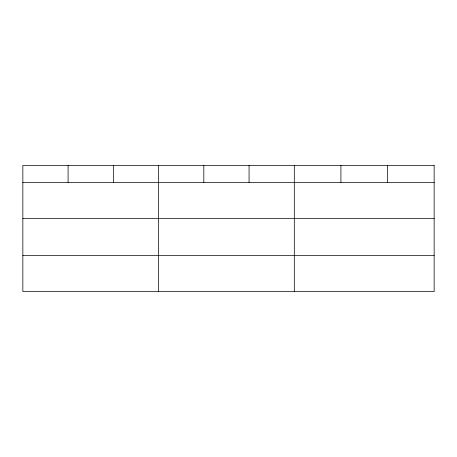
<?xml version="1.0" encoding="UTF-8"?>
<svg xmlns="http://www.w3.org/2000/svg" width="457" height="457" viewBox="0 0 457 457"><rect width="100%" height="100%" fill="white"/><g stroke="black" fill="none" stroke-linecap="round" stroke-linejoin="round"><path stroke-width="0.69" d="M22.85 182.377L434.15 182.377M22.85 218.406L434.15 218.406M22.85 255.52L434.15 255.52M387.536 165.451L387.536 182.377M340.922 165.451L340.922 182.377M294.308 165.451L294.308 291.549M249.065 165.451L249.065 182.377M203.822 165.451L203.822 182.377M158.579 165.451L158.579 291.549M113.336 165.451L113.336 182.377M68.093 165.451L68.093 182.377M434.15 165.451L22.85 165.451L22.85 291.549L434.15 291.549L434.15 165.451"/></g></svg>
